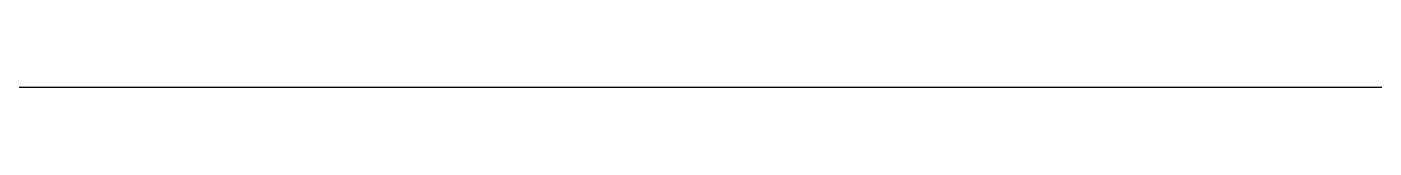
# Model space of a CAD drawing. Header units: millimetres. Extents: x -4391136 to -1798569, y -886572 to -291056.
# Drawn here: x -2311206 to -2309737, y -373551 to -373551 of the extents above; entities that cross this region are included whole.
import ezdxf

# ---------------------------------------------------------------- set-up
doc = ezdxf.new("R2010")
doc.units = ezdxf.units.MM
doc.layers.add('_PP-Dim', color=7, linetype='Continuous')
doc.layers.add('Xref-C-1-PP17-AR-2214-01-B$0$S-BEAM', color=7, linetype='Continuous')

# ---------------------------------------------------------------- blocks, each defined once
blk = doc.blocks.new('W-1-PP17-ENT2_REV00_20260526-152612_EX_LOPF-1')
at = {"layer": 'Xref-C-1-PP17-AR-2214-01-B$0$S-BEAM', "color": 7}
blk.add_line((-729.9999965955503, -7165.004409945162), (-729.9999965955503, -9805.017639786063), dxfattribs=at)

msp = doc.modelspace()

# ---------------------------------------------------------------- block references
at = {"layer": '_PP-Dim', "color": 7, "rotation": 270}
msp.add_blockref('W-1-PP17-ENT2_REV00_20260526-152612_EX_LOPF-1', (-2302074.573009264, -374281.0414471148), dxfattribs=at)

doc.saveas('drawing.dxf')
